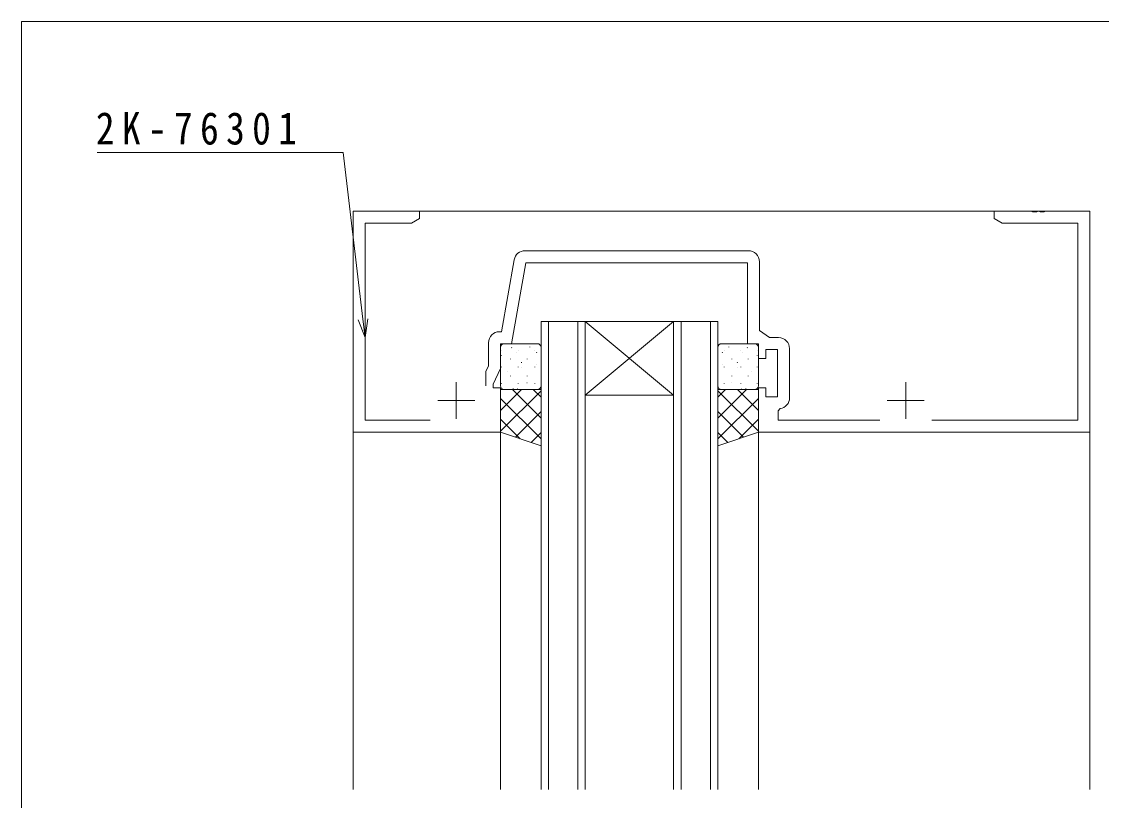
# Model space of a CAD drawing. Units: millimetres on the paper. Extents: x -420 to 373, y -297 to 267.
# Drawn here: x -417.7 to -271.1, y 158.7 to 264.4 of the extents above; entities that cross this region are included whole.
import ezdxf

# ---------------------------------------------------------------- set-up
doc = ezdxf.new("R2010")
doc.units = ezdxf.units.MM
for name, color, linetype, lineweight in [('0-1_YKK_ZWAK', 7, 'Continuous', 9), ('0-3_YKK_11', 7, 'Continuous', 9), ('0-4_YKK_12', 2, 'Continuous', 9), ('0-5_YKK_13', 4, 'Continuous', 9), ('0-6_YKK_D', 6, 'Continuous', 9)]:
    doc.layers.add(name, color=color, linetype=linetype, lineweight=lineweight)
doc.styles.add('ＭＳ ゴシック', font='')
doc.styles.get('ＭＳ ゴシック').set_extended_font_data('MS Gothic')

msp = doc.modelspace()

# ---------------------------------------------------------------- linework, layer by layer
at = {"layer": '0-1_YKK_ZWAK'}
for p in [(-417.7, -260.6), (352.3, 264.4)]:
    msp.add_line(p, (-417.7, 264.4), dxfattribs=at)
at = {"layer": '0-3_YKK_11'}
for p, q in [((-372.7, 238.671), (-372.7, 208.671)), ((-363.7, 238.671), (-372.7, 238.671)), ((-364.791, 237.041), (-363.7, 237.671)), ((-363.7, 237.671), (-363.7, 238.671)), ((-285.7, 238.671), (-285.7, 237.671)), ((-280.658, 238.671), (-285.7, 238.671)), ((-285.7, 237.671), (-284.609, 237.041)), ((-280.475, 238.551), (-280.658, 238.671)), ((-279.925, 238.551), (-280.475, 238.551)), ((-279.742, 238.671), (-279.925, 238.551)), ((-279.658, 238.671), (-279.742, 238.671)), ((-279.475, 238.551), (-279.658, 238.671)), ((-278.925, 238.551), (-279.475, 238.551)), ((-278.742, 238.671), (-278.925, 238.551)), ((-272.7, 238.671), (-278.742, 238.671)), ((-272.7, 208.671), (-272.7, 238.671)), ((-371.07, 237.041), (-364.791, 237.041)), ((-371.07, 210.301), (-371.07, 237.041)), ((-284.609, 237.041), (-274.33, 237.041)), ((-274.33, 237.041), (-274.33, 210.301)), ((-319.07, 233.301), (-349.369, 233.301)), ((-350.847, 232.061), (-352.568, 222.301)), ((-351.2, 220.671), (-349.26, 231.671)), ((-349.26, 231.671), (-319.2, 231.671)), ((-319.2, 231.671), (-319.2, 220.671)), ((-317.57, 222.471), (-317.57, 231.801)), ((-352.568, 222.301), (-352.83, 222.301)), ((-316.185, 221.501), (-317.57, 222.471)), ((-314.97, 221.501), (-316.185, 221.501)), ((-354.33, 220.801), (-354.33, 217.677)), ((-352.7, 220.671), (-351.2, 220.671)), ((-352.7, 217.315), (-352.7, 220.671)), ((-319.2, 220.671), (-317.7, 220.671)), ((-317.7, 220.671), (-317.7, 218.671)), ((-316.7, 219.871), (-315.1, 219.871)), ((-316.7, 218.671), (-316.7, 219.871)), ((-315.1, 219.871), (-315.1, 213.471)), ((-313.47, 213.341), (-313.47, 220.001)), ((-317.7, 218.671), (-316.7, 218.671)), ((-354.33, 217.677), (-354.7, 216.883)), ((-353.7, 215.171), (-352.7, 217.315)), ((-358.7, 215.471), (-358.7, 210.471)), ((-354.7, 216.883), (-354.7, 214.971)), ((-297.7, 215.471), (-297.7, 210.471)), ((-353.7, 214.671), (-353.7, 215.171)), ((-352.7, 214.671), (-353.7, 214.671)), ((-352.7, 208.671), (-352.7, 214.671)), ((-317.7, 214.671), (-317.7, 208.671)), ((-316.7, 214.671), (-317.7, 214.671)), ((-316.7, 213.471), (-316.7, 214.671)), ((-361.2, 212.971), (-356.2, 212.971)), ((-315.1, 213.471), (-316.7, 213.471)), ((-300.2, 212.971), (-295.2, 212.971)), ((-315, 211.561), (-314.745, 211.858)), ((-315, 210.301), (-315, 211.561)), ((-362.236, 210.301), (-371.07, 210.301)), ((-301.236, 210.301), (-315, 210.301)), ((-274.33, 210.301), (-294.164, 210.301)), ((-372.7, 208.671), (-352.7, 208.671)), ((-317.7, 208.671), (-272.7, 208.671))]:
    msp.add_line(p, q, dxfattribs=at)
for centre, start, end in [((-349.369, 231.801), 90, 169.99998), ((-319.07, 231.801), 0, 89.99998), ((-352.83, 220.801), 90, 179.99998), ((-314.97, 220.001), 0, 89.99998), ((-314.97, 213.341), 278.62692, 359.99998)]:
    msp.add_arc(centre, 1.5, start, end, dxfattribs=at)
at = {"layer": '0-4_YKK_12'}
for p, q in [((-372.7, 238.671), (-272.7, 238.671)), ((-372.7, 238.671), (-372.7, 160.171)), ((-272.7, 238.671), (-272.7, 160.171)), ((-346.2, 223.671), (-346.2, 160.171)), ((-342.2, 160.171), (-342.2, 223.671)), ((-341.2, 223.671), (-329.2, 223.671)), ((-341.2, 223.671), (-329.2, 213.671)), ((-329.2, 223.671), (-341.2, 213.671)), ((-328.2, 223.671), (-328.2, 160.171)), ((-324.2, 160.171), (-324.2, 223.671)), ((-341.2, 213.671), (-329.2, 213.671)), ((-352.7, 208.871), (-352.7, 160.171)), ((-317.7, 208.871), (-317.7, 160.171))]:
    msp.add_line(p, q, dxfattribs=at)
for points in [[(-347.2, 160.171), (-347.2, 223.671), (-341.2, 223.671), (-341.2, 160.171)], [(-329.2, 160.171), (-329.2, 223.671), (-323.2, 223.671), (-323.2, 160.171)]]:
    msp.add_lwpolyline(points, dxfattribs=at)
at = {"layer": '0-5_YKK_13'}
for p, q in [((-352.7, 214.956), (-352.7, 220.171)), ((-352.2, 220.671), (-347.7, 220.671)), ((-351.166, 220.113), (-351.208, 220.175)), ((-348.702, 220.222), (-348.705, 220.229)), ((-347.2, 220.171), (-347.2, 214.956)), ((-323.2, 220.171), (-323.2, 214.956)), ((-318.2, 220.671), (-322.7, 220.671)), ((-321.698, 220.222), (-321.695, 220.229)), ((-319.234, 220.113), (-319.192, 220.175)), ((-317.7, 214.956), (-317.7, 220.171)), ((-352.545, 219.041), (-352.548, 219.048)), ((-352.544, 219.777), (-352.544, 219.814)), ((-351.333, 218.565), (-351.333, 218.603)), ((-350.574, 219.49), (-350.576, 219.497)), ((-350.302, 219.777), (-350.302, 219.814)), ((-349.091, 218.565), (-349.091, 218.603)), ((-348.059, 219.777), (-348.059, 219.814)), ((-347.789, 219.449), (-347.83, 219.512)), ((-322.611, 219.449), (-322.57, 219.512)), ((-322.341, 219.777), (-322.341, 219.814)), ((-321.309, 218.565), (-321.309, 218.603)), ((-320.098, 219.777), (-320.098, 219.814)), ((-319.826, 219.49), (-319.824, 219.497)), ((-319.067, 218.565), (-319.067, 218.603)), ((-317.856, 219.777), (-317.856, 219.814)), ((-317.855, 219.041), (-317.852, 219.048)), ((-352.544, 217.497), (-352.544, 217.534)), ((-351.804, 216.948), (-351.807, 216.955)), ((-350.302, 217.497), (-350.302, 217.534)), ((-349.831, 218.096), (-349.873, 218.158)), ((-349.845, 217.433), (-349.848, 217.439)), ((-348.059, 217.497), (-348.059, 217.534)), ((-347.874, 217.882), (-347.876, 217.889)), ((-322.526, 217.882), (-322.524, 217.889)), ((-322.341, 217.497), (-322.341, 217.534)), ((-320.569, 218.096), (-320.527, 218.158)), ((-320.555, 217.433), (-320.552, 217.439)), ((-320.098, 217.497), (-320.098, 217.534)), ((-318.596, 216.948), (-318.593, 216.955)), ((-317.856, 217.497), (-317.856, 217.534)), ((-351.333, 216.285), (-351.333, 216.323)), ((-349.091, 216.285), (-349.091, 216.323)), ((-321.309, 216.285), (-321.309, 216.323)), ((-319.067, 216.285), (-319.067, 216.323)), ((-352.7, 214.456), (-347.2, 214.456)), ((-352.7, 208.671), (-352.7, 214.456)), ((-352.7, 211.606), (-349.851, 214.456)), ((-352.7, 214.435), (-352.679, 214.456)), ((-352.7, 208.778), (-347.2, 214.278)), ((-352.544, 215.217), (-352.544, 215.254)), ((-348.1, 214.456), (-352.2, 214.456)), ((-351.074, 214.456), (-347.2, 210.582)), ((-350.976, 214.608), (-350.978, 214.615)), ((-350.386, 214.494), (-350.427, 214.556)), ((-350.302, 215.217), (-350.302, 215.254)), ((-349.104, 215.34), (-349.107, 215.347)), ((-348.246, 214.456), (-347.2, 213.41)), ((-348.059, 215.217), (-348.059, 215.254)), ((-347.2, 214.456), (-347.2, 206.801)), ((-323.2, 214.456), (-323.2, 206.801)), ((-317.7, 214.456), (-323.2, 214.456)), ((-322.154, 214.456), (-323.2, 213.41)), ((-319.326, 214.456), (-323.2, 210.582)), ((-317.7, 208.778), (-323.2, 214.278)), ((-322.341, 215.217), (-322.341, 215.254)), ((-322.3, 214.456), (-318.2, 214.456)), ((-321.296, 215.34), (-321.293, 215.347)), ((-317.7, 211.606), (-320.549, 214.456)), ((-320.098, 215.217), (-320.098, 215.254)), ((-320.014, 214.494), (-319.973, 214.556)), ((-319.424, 214.608), (-319.422, 214.615)), ((-317.856, 215.217), (-317.856, 215.254)), ((-317.7, 214.435), (-317.721, 214.456)), ((-317.7, 208.671), (-317.7, 214.456)), ((-352.7, 213.253), (-347.2, 207.753)), ((-317.7, 213.253), (-323.2, 207.753)), ((-350.669, 207.98), (-347.2, 211.45)), ((-319.731, 207.98), (-323.2, 211.45)), ((-352.7, 210.425), (-350.043, 207.768)), ((-317.7, 210.425), (-320.357, 207.768)), ((-347.2, 206.801), (-352.7, 208.671)), ((-348.558, 207.263), (-347.2, 208.621)), ((-323.2, 206.801), (-317.7, 208.671)), ((-321.842, 207.263), (-323.2, 208.621))]:
    msp.add_line(p, q, dxfattribs=at)
for centre, start, end in [((-352.2, 220.171), 90, 180), ((-347.7, 220.171), 0, 90), ((-322.7, 220.171), 90, 180), ((-318.2, 220.171), 0, 90), ((-352.2, 214.956), 180, 270), ((-347.7, 214.956), 270, 0), ((-322.7, 214.956), 180, 270), ((-318.2, 214.956), 270, 0)]:
    msp.add_arc(centre, 0.5, start, end, dxfattribs=at)
at = {"layer": '0-6_YKK_D'}
for p, q in [((-374.045, 246.644), (-407.425, 246.644)), ((-371.364, 223.985), (-374.045, 246.644)), ((-371.07, 221.502), (-372.029, 223.906)), ((-371.07, 221.502), (-371.364, 223.985)), ((-370.699, 224.063), (-371.07, 221.502))]:
    msp.add_line(p, q, dxfattribs=at)

# ---------------------------------------------------------------- texts
at = {"layer": '0-6_YKK_D', "color": 3, "insert": (-407.625, 247.644), "char_height": 4.399, "attachment_point": 7, "style": 'ＭＳ ゴシック'}
msp.add_mtext('\\T1.39;\\W0.85;2K-76301', dxfattribs=at)

doc.saveas('drawing.dxf')
